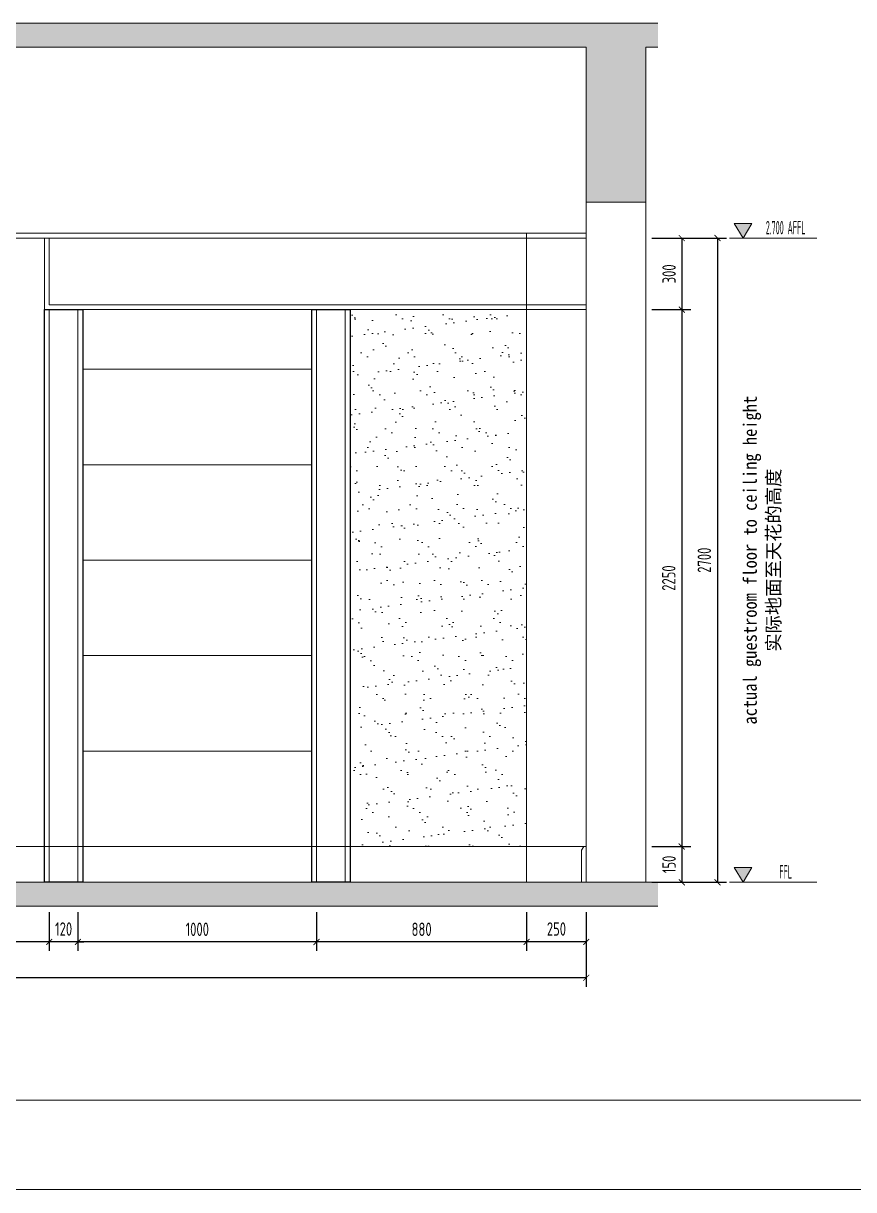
# Model space of a CAD drawing. Header units: millimetres. Extents: x 3162 to 221128, y -144913 to 11496.
# Drawn here: x 43049 to 46529, y -91178 to -86290 of the extents above; entities that cross this region are included whole.
import ezdxf
from ezdxf.enums import TextEntityAlignment as Align

# ---------------------------------------------------------------- set-up
doc = ezdxf.new("R2010")
doc.units = ezdxf.units.MM
doc.header["$LTSCALE"] = 10
doc.layers.get('Defpoints').update_dxf_attribs({"color": 250})
for name, color, linetype, lineweight in [('Contour【轮廓线】', 94, 'Continuous', 0), ('Drawing【图框、表格】', 150, 'Continuous', 0), ('Elevation【立面图库】', 150, 'Continuous', 0), ('FC-Hatch【平面填充】', 250, 'Continuous', 0), ('FF-Text【平面文字】', 2, 'Continuous', 0), ('Fine【细线】', 250, 'Continuous', 0), ('Finish【完成面】', 2, 'Continuous', 0), ('Gray【中细线】', 8, 'Continuous', 0), ('RC-dimensions', 44, 'Continuous', 0), ('Wall【立面墙】', 252, 'Continuous', 0)]:
    doc.layers.add(name, color=color, linetype=linetype, lineweight=lineweight)
doc.layers.add('T-05天花灯具', color=4, linetype='Continuous')
doc.styles.add('宋体', font='', dxfattribs={"width": 0.8})
doc.styles.add('尺寸标注', font='ARCHS.SHX', dxfattribs={"width": 0.8})
doc.styles.add('标高', font='ARCHS.SHX', dxfattribs={"width": 0.5})
doc.styles.get('宋体').set_extended_font_data('SimSun')
doc.dimstyles.new('海龙1：25', dxfattribs={"dimscale": 25, "dimtxt": 2.25, "dimasz": 1, "dimexe": 1.5, "dimexo": 1, "dimgap": 1, "dimtad": 1, "dimdec": 0, "dimrnd": 5, "dimdsep": 46, "dimtxsty": '尺寸标注', "dimblk": 'ARCHTICK', "dimblk1": 'ARCHTICK', "dimblk2": 'ARCHTICK', "dimcen": 1, "dimclrd": 44, "dimclre": 44, "dimclrt": 2, "dimadec": 0, "dimazin": 0, "dimtfac": 1, "dimtdec": 0, "dimtix": 1, "dimtmove": 2, "dimatfit": 3, "dimldrblk": 'hl_arrow2', "dimfxl": 5, "dimfxlon": 1, "dimarcsym": 0})
pattern_1 = [(225, (0, 0), (35.35534, -35.35534), []), (230, (0, 0), (-71.726018, 6.275218), [7.5, -82.5]), (175, (0, 0), (13.87511, -75.21923), [6, -66]), (280.4514, (-5.98, 0.52), (-57.85092, -68.94393), [6.374, -70.1142]), (226.1842, (-2e-15, -20), (-106.72409, 16.55189), [11.25, -123.75]), (276.6356, (-8.89, -18.62), (-93.46626, -97.41178), [9.56105, -105.1713]), (171.1842, (-2e-15, -20), (-93.46618, -97.41189), [9, -99]), (201, (-10, -15), (-59.690703, 40.261893), [7.5, -82.5]), (146, (-10, -15), (-24.33156, -72.515006), [6, -66]), (251.4514, (-14.974, -11.645), (-84.022234, -32.253037), [6.374, -70.1142]), (217.5, (0, 0), (-1.2159855, -33.2893854), [0.5, -65.2, 0.5, -67, 0.5, -66.25]), (187.5, (0, 0), (-26.306954, -39.441171), [0.5, -38.2, 0.5, -63.7, 0.5, -25.25]), (147.5, (22.3, -3e-15), (-53.3822436, 2.255487), [0.5, -25, 0.5, -78, 0.5, -103.5]), (137.5, (32.3, -4e-15), (-58.318617, -10.010498), [0.5, -32.5, 0.5, -51.8, 0.5, -73.5])]

# ---------------------------------------------------------------- blocks, each defined once
blk = doc.blocks.new('海龙工具_踢脚线')
blk.add_lwpolyline([(20, 0), (20, 90), (10, 100), (0, 100)])
blk = doc.blocks.new('_ArchTick')
at = {"color": 2, "linetype": 'ByBlock', "const_width": 0.15}
blk.add_lwpolyline([(-0.5, -0.5), (0.5, 0.5)], dxfattribs=at)
blk = doc.blocks.new('*D1334')
at = {"layer": 'Defpoints', "color": 0, "transparency": 16777216}
for p in [(45658.3, -87189.8), (45658.3, -87489.8), (45808.3, -87489.8)]:
    blk.add_point(p, dxfattribs=at)
at = {"layer": 'RC-dimensions', "color": 44, "lineweight": -2, "transparency": 16777216}
for p, q in [((45683.3, -87189.8), (45845.8, -87189.8)), ((45808.3, -87189.8), (45808.3, -87489.8)), ((45683.3, -87489.8), (45845.8, -87489.8))]:
    blk.add_line(p, q, dxfattribs=at)
at = {"layer": 'RC-dimensions', "color": 44, "lineweight": -2, "transparency": 16777216, "xscale": 25, "yscale": 25, "zscale": 25}
for p, rotation in [((45808.3, -87189.8), 90), ((45808.3, -87489.8), 270)]:
    blk.add_blockref('_ArchTick', p, dxfattribs=dict(at, rotation=rotation))
at = {"layer": 'RC-dimensions', "color": 2, "transparency": 16777216, "insert": (45755.2, -87339.8), "char_height": 56.25, "attachment_point": 5, "rotation": 90, "style": '尺寸标注'}
blk.add_mtext('300', dxfattribs=at)
blk = doc.blocks.new('hl_arrow2')
at = {"color": 2}
blk.add_line((-0.22, 0), (-1, 0), dxfattribs=at)
blk.add_lwpolyline([(-0.22, 0), (-0.86, -0.69), (-0.65, -0.86), (0, 0), (-0.65, 0.86), (-0.86, 0.69)], close=True, dxfattribs=at)
for points in [[(-0.86, 0.69), (-0.65, 0.86), (-0.22, 0), (0, 0)], [(-0.86, -0.69), (-0.65, -0.86), (-0.22, 0), (0, 0)]]:
    blk.add_solid(points, dxfattribs=at)
blk = doc.blocks.new('*D1335')
at = {"layer": 'Defpoints', "color": 0, "transparency": 16777216}
for p in [(45658.3, -89739.8), (45658.3, -89889.8), (45808.3, -89889.8)]:
    blk.add_point(p, dxfattribs=at)
at = {"layer": 'RC-dimensions', "color": 44, "lineweight": -2, "transparency": 16777216}
for p, q in [((45683.3, -89739.8), (45845.8, -89739.8)), ((45808.3, -89739.8), (45808.3, -89889.8)), ((45683.3, -89889.8), (45845.8, -89889.8))]:
    blk.add_line(p, q, dxfattribs=at)
at = {"layer": 'RC-dimensions', "color": 44, "lineweight": -2, "transparency": 16777216, "xscale": 25, "yscale": 25, "zscale": 25}
for p, rotation in [((45808.3, -89739.8), 90), ((45808.3, -89889.8), 270)]:
    blk.add_blockref('_ArchTick', p, dxfattribs=dict(at, rotation=rotation))
at = {"layer": 'RC-dimensions', "color": 2, "transparency": 16777216, "insert": (45755.2, -89814.8), "char_height": 56.25, "attachment_point": 5, "rotation": 90, "style": '尺寸标注'}
blk.add_mtext('150', dxfattribs=at)
blk = doc.blocks.new('*D1336')
at = {"layer": 'Defpoints', "color": 0, "transparency": 16777216}
for p in [(45658.3, -87189.8), (45658.3, -89889.8), (45958.3, -89889.8)]:
    blk.add_point(p, dxfattribs=at)
at = {"layer": 'RC-dimensions', "color": 44, "lineweight": -2, "transparency": 16777216}
for p, q in [((45833.3, -87189.8), (45995.8, -87189.8)), ((45958.3, -87189.8), (45958.3, -89889.8)), ((45833.3, -89889.8), (45995.8, -89889.8))]:
    blk.add_line(p, q, dxfattribs=at)
at = {"layer": 'RC-dimensions', "color": 44, "lineweight": -2, "transparency": 16777216, "xscale": 25, "yscale": 25, "zscale": 25}
for p, rotation in [((45958.3, -87189.8), 90), ((45958.3, -89889.8), 270)]:
    blk.add_blockref('_ArchTick', p, dxfattribs=dict(at, rotation=rotation))
at = {"layer": 'RC-dimensions', "color": 2, "transparency": 16777216, "insert": (45902.9, -88539.8), "char_height": 56.25, "attachment_point": 5, "rotation": 90, "style": '尺寸标注'}
blk.add_mtext('2700', dxfattribs=at)
blk = doc.blocks.new('海龍_立面标识')
at = {"style": '宋体', "width": 0.9, "flags": 8}
blk.add_attdef('FLOOR_HEIGHT', text='', height=2.25, rotation=90, dxfattribs=at).set_placement((0, 0), align=Align.CENTER)
at = {"style": '宋体', "flags": 8}
blk.add_attdef('HEIGHT', text='', height=2.25, rotation=90, dxfattribs=at).set_placement((-3.5, 0), align=Align.CENTER)
blk = doc.blocks.new('hl_Elevation-A2')
blk.add_hatch(color=150).paths.add_polyline_path([(3.74, 2.47), (2.27, 0), (0.8, 2.47)])
at = {"color": 150}
blk.add_line((0, 0), (14.67, 0), dxfattribs=at)
blk.add_lwpolyline([(3.74, 2.47), (2.27, 0), (0.8, 2.47)], close=True, dxfattribs=at)
at = {"color": 2, "style": '标高', "width": 0.8, "flags": 8}
blk.add_attdef('HEIGHT', text='', height=2.25, dxfattribs=at).set_placement((9.42, 1.75), align=Align.MIDDLE_CENTER)
blk = doc.blocks.new('*D1337')
at = {"layer": 'Defpoints', "color": 0, "transparency": 16777216}
for p in [(45158.3, -89989.8), (45408.3, -89989.8), (45158.3, -90139.8)]:
    blk.add_point(p, dxfattribs=at)
at = {"layer": 'RC-dimensions', "color": 44, "lineweight": -2, "transparency": 16777216}
for p, q in [((45158.3, -90014.8), (45158.3, -90177.3)), ((45408.3, -90014.8), (45408.3, -90177.3)), ((45408.3, -90139.8), (45158.3, -90139.8))]:
    blk.add_line(p, q, dxfattribs=at)
at = {"layer": 'RC-dimensions', "color": 44, "lineweight": -2, "transparency": 16777216, "xscale": 25, "yscale": 25, "zscale": 25, "rotation": 180}
blk.add_blockref('_ArchTick', (45158.3, -90139.8), dxfattribs=at)
at = {"layer": 'RC-dimensions', "color": 44, "lineweight": -2, "transparency": 16777216, "xscale": 25, "yscale": 25, "zscale": 25}
blk.add_blockref('_ArchTick', (45408.3, -90139.8), dxfattribs=at)
at = {"layer": 'RC-dimensions', "color": 2, "transparency": 16777216, "insert": (45283.3, -90085.5), "char_height": 56.25, "attachment_point": 5, "style": '尺寸标注'}
blk.add_mtext('250', dxfattribs=at)
blk = doc.blocks.new('*D1338')
at = {"layer": 'Defpoints', "color": 0, "transparency": 16777216}
for p in [(39158.3, -89989.8), (45408.3, -89989.8), (39158.3, -90289.8)]:
    blk.add_point(p, dxfattribs=at)
at = {"layer": 'RC-dimensions', "color": 44, "lineweight": -2, "transparency": 16777216}
for p, q in [((39158.3, -90164.8), (39158.3, -90327.3)), ((45408.3, -90164.8), (45408.3, -90327.3)), ((45408.3, -90289.8), (39158.3, -90289.8))]:
    blk.add_line(p, q, dxfattribs=at)
at = {"layer": 'RC-dimensions', "color": 44, "lineweight": -2, "transparency": 16777216, "xscale": 25, "yscale": 25, "zscale": 25, "rotation": 180}
blk.add_blockref('_ArchTick', (39158.3, -90289.8), dxfattribs=at)
at = {"layer": 'RC-dimensions', "color": 44, "lineweight": -2, "transparency": 16777216, "xscale": 25, "yscale": 25, "zscale": 25}
blk.add_blockref('_ArchTick', (45408.3, -90289.8), dxfattribs=at)
at = {"layer": 'RC-dimensions', "color": 2, "transparency": 16777216, "insert": (42283.3, -90235.5), "char_height": 56.25, "attachment_point": 5, "style": '尺寸标注'}
blk.add_mtext('6250', dxfattribs=at)
blk = doc.blocks.new('海龙_08078208')
at = {"layer": 'Fine【细线】'}
for p, q in [((-60, -1200), (-60, 1200)), ((60, -1200), (60, 1200))]:
    blk.add_line(p, q, dxfattribs=at)
at = {"layer": 'T-05天花灯具'}
blk.add_lwpolyline([(-80, 1200), (80, 1200), (80, -1200), (-80, -1200)], close=True, dxfattribs=at)
blk = doc.blocks.new('*D1367')
at = {"layer": 'Defpoints', "color": 0, "transparency": 16777216}
for p in [(41933.3, -89989.8), (43158.3, -89989.8), (41933.3, -90139.8)]:
    blk.add_point(p, dxfattribs=at)
at = {"layer": 'RC-dimensions', "color": 44, "lineweight": -2, "transparency": 16777216}
for p, q in [((41933.3, -90014.8), (41933.3, -90177.3)), ((43158.3, -90014.8), (43158.3, -90177.3)), ((43158.3, -90139.8), (41933.3, -90139.8))]:
    blk.add_line(p, q, dxfattribs=at)
at = {"layer": 'RC-dimensions', "color": 44, "lineweight": -2, "transparency": 16777216, "xscale": 25, "yscale": 25, "zscale": 25, "rotation": 180}
blk.add_blockref('_ArchTick', (41933.3, -90139.8), dxfattribs=at)
at = {"layer": 'RC-dimensions', "color": 44, "lineweight": -2, "transparency": 16777216, "xscale": 25, "yscale": 25, "zscale": 25}
blk.add_blockref('_ArchTick', (43158.3, -90139.8), dxfattribs=at)
at = {"layer": 'RC-dimensions', "color": 2, "transparency": 16777216, "insert": (42545.8, -90085.5), "char_height": 56.25, "attachment_point": 5, "style": '尺寸标注'}
blk.add_mtext('1225', dxfattribs=at)
blk = doc.blocks.new('*D1368')
at = {"layer": 'Defpoints', "color": 0, "transparency": 16777216}
for p in [(43158.3, -89989.8), (43278.3, -89989.8), (43158.3, -90139.8)]:
    blk.add_point(p, dxfattribs=at)
at = {"layer": 'RC-dimensions', "color": 44, "lineweight": -2, "transparency": 16777216}
for p, q in [((43158.3, -90014.8), (43158.3, -90177.3)), ((43278.3, -90014.8), (43278.3, -90177.3)), ((43158.3, -90139.8), (43133.3, -90139.8)), ((43278.3, -90139.8), (43158.3, -90139.8)), ((43278.3, -90139.8), (43303.3, -90139.8))]:
    blk.add_line(p, q, dxfattribs=at)
at = {"layer": 'RC-dimensions', "color": 44, "lineweight": -2, "transparency": 16777216, "xscale": 25, "yscale": 25, "zscale": 25}
blk.add_blockref('_ArchTick', (43158.3, -90139.8), dxfattribs=at)
at = {"layer": 'RC-dimensions', "color": 44, "lineweight": -2, "transparency": 16777216, "xscale": 25, "yscale": 25, "zscale": 25, "rotation": 180}
blk.add_blockref('_ArchTick', (43278.3, -90139.8), dxfattribs=at)
at = {"layer": 'RC-dimensions', "color": 2, "transparency": 16777216, "insert": (43218.3, -90085.5), "char_height": 56.25, "attachment_point": 5, "style": '尺寸标注'}
blk.add_mtext('120', dxfattribs=at)
blk = doc.blocks.new('*D1369')
at = {"layer": 'Defpoints', "color": 0, "transparency": 16777216}
for p in [(43278.3, -89989.8), (44278.3, -89989.8), (43278.3, -90139.8)]:
    blk.add_point(p, dxfattribs=at)
at = {"layer": 'RC-dimensions', "color": 44, "lineweight": -2, "transparency": 16777216}
for p, q in [((43278.3, -90014.8), (43278.3, -90177.3)), ((44278.3, -90014.8), (44278.3, -90177.3)), ((44278.3, -90139.8), (43278.3, -90139.8))]:
    blk.add_line(p, q, dxfattribs=at)
at = {"layer": 'RC-dimensions', "color": 44, "lineweight": -2, "transparency": 16777216, "xscale": 25, "yscale": 25, "zscale": 25, "rotation": 180}
blk.add_blockref('_ArchTick', (43278.3, -90139.8), dxfattribs=at)
at = {"layer": 'RC-dimensions', "color": 44, "lineweight": -2, "transparency": 16777216, "xscale": 25, "yscale": 25, "zscale": 25}
blk.add_blockref('_ArchTick', (44278.3, -90139.8), dxfattribs=at)
at = {"layer": 'RC-dimensions', "color": 2, "transparency": 16777216, "insert": (43778.3, -90086.7), "char_height": 56.25, "attachment_point": 5, "style": '尺寸标注'}
blk.add_mtext('1000', dxfattribs=at)
blk = doc.blocks.new('*D1370')
at = {"layer": 'Defpoints', "color": 0, "transparency": 16777216}
for p in [(44278.3, -89989.8), (45158.3, -89989.8), (44278.3, -90139.8)]:
    blk.add_point(p, dxfattribs=at)
at = {"layer": 'RC-dimensions', "color": 44, "lineweight": -2, "transparency": 16777216}
for p, q in [((44278.3, -90014.8), (44278.3, -90177.3)), ((45158.3, -90014.8), (45158.3, -90177.3)), ((45158.3, -90139.8), (44278.3, -90139.8))]:
    blk.add_line(p, q, dxfattribs=at)
at = {"layer": 'RC-dimensions', "color": 44, "lineweight": -2, "transparency": 16777216, "xscale": 25, "yscale": 25, "zscale": 25, "rotation": 180}
blk.add_blockref('_ArchTick', (44278.3, -90139.8), dxfattribs=at)
at = {"layer": 'RC-dimensions', "color": 44, "lineweight": -2, "transparency": 16777216, "xscale": 25, "yscale": 25, "zscale": 25}
blk.add_blockref('_ArchTick', (45158.3, -90139.8), dxfattribs=at)
at = {"layer": 'RC-dimensions', "color": 2, "transparency": 16777216, "insert": (44718.3, -90086.7), "char_height": 56.25, "attachment_point": 5, "style": '尺寸标注'}
blk.add_mtext('880', dxfattribs=at)
blk = doc.blocks.new('*D1371')
at = {"layer": 'Defpoints', "color": 0, "transparency": 16777216}
for p in [(45658.3, -87489.8), (45658.3, -89739.8), (45808.3, -89739.8)]:
    blk.add_point(p, dxfattribs=at)
at = {"layer": 'RC-dimensions', "color": 44, "lineweight": -2, "transparency": 16777216}
for p, q in [((45683.3, -87489.8), (45845.8, -87489.8)), ((45808.3, -87489.8), (45808.3, -89739.8)), ((45683.3, -89739.8), (45845.8, -89739.8))]:
    blk.add_line(p, q, dxfattribs=at)
at = {"layer": 'RC-dimensions', "color": 44, "lineweight": -2, "transparency": 16777216, "xscale": 25, "yscale": 25, "zscale": 25}
for p, rotation in [((45808.3, -87489.8), 90), ((45808.3, -89739.8), 270)]:
    blk.add_blockref('_ArchTick', p, dxfattribs=dict(at, rotation=rotation))
at = {"layer": 'RC-dimensions', "color": 2, "transparency": 16777216, "insert": (45754, -88614.8), "char_height": 56.25, "attachment_point": 5, "rotation": 90, "style": '尺寸标注'}
blk.add_mtext('2250', dxfattribs=at)

msp = doc.modelspace()

# ---------------------------------------------------------------- hatches: boundary and pattern name
at = {"layer": 'FC-Hatch【平面填充】'}
h = msp.add_hatch(dxfattribs=at)
h.set_pattern_fill('钢筋混凝土', color=256, scale=50, angle=180, style=0, pattern_type=2)
h.set_pattern_definition(pattern_1)
h.paths.add_polyline_path([(38858.3, -86289.8), (45708.3, -86289.8), (45708.3, -86389.8), (45658.3, -86389.8), (45658.3, -87039.8), (45408.3, -87039.8), (45408.3, -86389.8), (39158.3, -86389.8), (39158.3, -86989.8), (38908.3, -86989.8), (38908.3, -86389.8), (38858.3, -86389.8)])
h = msp.add_hatch(dxfattribs=at)
h.set_pattern_fill('_USER', color=256, scale=400, style=0, pattern_type=0)
h.set_pattern_definition([(0, (43298.33, -89739.78), (0, 400), [])])
h.paths.add_polyline_path([(44258.3, -87489.8), (43298.3, -87489.8), (43298.3, -89739.8), (44258.3, -89739.8)])
h = msp.add_hatch(dxfattribs=at)
h.set_pattern_fill('AR-SAND', color=256, scale=2.5, style=0)
h.set_pattern_definition([(37.5, (44418.33, -89739.78), (-4, 122.3533), [0, -96.52, 0, -107.95, 0, -103.1875]), (7.5, (44418.33, -89739.78), (112.381, 179.206), [0, -52.07, 0, -86.995, 0, -33.3375]), (327.5, (44340.22, -89739.78), (197.748, 0.3593), [0, -31.75, 0, -114.3, 0, -149.225]), (317.5, (44340.22, -89739.78), (190.889, 55.732), [0, -15.875, 0, -74.93, 0, -85.725])])
h.paths.add_polyline_path([(45158.3, -87489.8), (44418.3, -87489.8), (44418.3, -89739.8), (45158.3, -89739.8)])
h = msp.add_hatch(dxfattribs=at)
h.set_pattern_fill('钢筋混凝土', color=256, scale=50, angle=180, style=0, pattern_type=2)
h.set_pattern_definition(pattern_1)
h.paths.add_polyline_path([(38858.3, -89989.8), (38858.3, -89889.8), (45708.3, -89889.8), (45708.3, -89989.8)])

# ---------------------------------------------------------------- linework, layer by layer
at = {"layer": 'Contour【轮廓线】'}
msp.add_line((39158.3, -89739.8), (45408.3, -89739.8), dxfattribs=at)
at = {"layer": 'Drawing【图框、表格】'}
msp.add_lwpolyline([(37818.3, -91177.9), (37818.3, -90802.9), (53178.5, -90802.9), (53178.5, -91177.9)], close=True, dxfattribs=at)
at = {"layer": 'Finish【完成面】'}
for p, q in [((45408.3, -87189.8), (39158.3, -87189.8)), ((45408.3, -87189.8), (45408.3, -89889.8)), ((39158.3, -89889.8), (45408.3, -89889.8))]:
    msp.add_line(p, q, dxfattribs=at)
msp.add_lwpolyline([(43138.3, -87189.8), (43138.3, -87489.8), (45408.3, -87489.8)], dxfattribs=at)
at = {"layer": 'Gray【中细线】'}
msp.add_line((45408.3, -87169.8), (39158.3, -87169.8), dxfattribs=at)
msp.add_lwpolyline([(43158.3, -87189.8), (43158.3, -87469.8), (45408.3, -87469.8)], dxfattribs=at)
at = {"layer": 'Wall【立面墙】'}
msp.add_line((45708.3, -86289.8), (38858.3, -86289.8), dxfattribs=at)
msp.add_lwpolyline([(45708.3, -86389.8), (45658.3, -86389.8), (45658.3, -87039.8), (45408.3, -87039.8), (45408.3, -86389.8), (39158.3, -86389.8), (39158.3, -86989.8), (38908.3, -86989.8), (38908.3, -86389.8), (38858.3, -86389.8)], dxfattribs=at)
for points in [[(45408.3, -89889.8), (45408.3, -87039.8), (45658.3, -87039.8), (45658.3, -89889.8)], [(45158.3, -87169.8), (45408.3, -87169.8), (45408.3, -89889.8), (45158.3, -89889.8)], [(38858.3, -89889.8), (38858.3, -89889.8), (45708.3, -89889.8), (45708.3, -89889.8)], [(38858.3, -89989.8), (38858.3, -89989.8), (45708.3, -89989.8), (45708.3, -89989.8)]]:
    msp.add_lwpolyline(points, close=True, dxfattribs=at)

# ---------------------------------------------------------------- block references
at = {"layer": 'Contour【轮廓线】', "xscale": -1, "yscale": 1.5}
msp.add_blockref('海龙工具_踢脚线', (45408.3, -89889.8), dxfattribs=at)
at = {"layer": 'Elevation【立面图库】'}
ref = msp.add_blockref('hl_Elevation-A2', (46008.3, -87189.8), dxfattribs=dict(at, xscale=25, yscale=25, zscale=25))
ref.add_attrib('HEIGHT', '2.700 AFFL', dxfattribs={"layer": '0', "color": 2, "height": 56.25, "style": '标高', "width": 0.5}).set_placement((46243.8, -87146), align=Align.MIDDLE_CENTER)
ref = msp.add_blockref('hl_Elevation-A2', (46008.3, -89889.8), dxfattribs=dict(at, xscale=25, yscale=25, zscale=25))
ref.add_attrib('HEIGHT', 'FFL', dxfattribs={"layer": '0', "color": 2, "height": 56.25, "style": '标高', "width": 0.5}).set_placement((46243.8, -89846), align=Align.MIDDLE_CENTER)
at = {"layer": 'FF-Text【平面文字】'}
ref = msp.add_blockref('海龍_立面标识', (46077.1, -88539.8), dxfattribs=dict(at, xscale=-25, yscale=25, zscale=25))
ref.add_attrib('FLOOR_HEIGHT', 'actual guestroom floor to ceiling height', dxfattribs={"layer": '0', "height": 56.25, "rotation": 90, "style": '宋体', "width": 0.9}).set_placement((46122.7, -88539.8), align=Align.CENTER)
ref.add_attrib('HEIGHT', '实际地面至天花的高度', dxfattribs={"layer": '0', "height": 56.25, "rotation": 90, "style": '宋体'}).set_placement((46220.8, -88539.8), align=Align.CENTER)
at = {"layer": 'T-05天花灯具'}
for p in [(43218.3, -88689.8), (44338.3, -88689.8)]:
    msp.add_blockref('海龙_08078208', p, dxfattribs=at)

# ---------------------------------------------------------------- dimensions: what is measured, and where the dimension line sits
at = {"layer": 'RC-dimensions'}
for base, p1, p2, angle, picture, middle in [((45808.3, -87489.8), (45658.3, -87189.8), (45658.3, -87489.8), 270, '*D1334', (45755.2, -87339.8)), ((45958.3, -89889.8), (45658.3, -87189.8), (45658.3, -89889.8), 270, '*D1336', (45902.9, -88539.8)), ((45808.3, -89739.8), (45658.3, -87489.8), (45658.3, -89739.8), 270, '*D1371', (45754, -88614.8)), ((45808.3, -89889.8), (45658.3, -89739.8), (45658.3, -89889.8), 270, '*D1335', (45755.2, -89814.8)), ((39158.3, -90289.8), (45408.3, -89989.8), (39158.3, -89989.8), 180, '*D1338', (42283.3, -90235.5)), ((41933.3, -90139.8), (43158.3, -89989.8), (41933.3, -89989.8), 180, '*D1367', (42545.8, -90085.5)), ((43158.3, -90139.8), (43278.3, -89989.8), (43158.3, -89989.8), 180, '*D1368', (43218.3, -90085.5)), ((43278.3, -90139.8), (44278.3, -89989.8), (43278.3, -89989.8), 180, '*D1369', (43778.3, -90086.7)), ((44278.3, -90139.8), (45158.3, -89989.8), (44278.3, -89989.8), 180, '*D1370', (44718.3, -90086.7)), ((45158.3, -90139.8), (45408.3, -89989.8), (45158.3, -89989.8), 180, '*D1337', (45283.3, -90085.5))]:
    dim = msp.add_linear_dim(base=base, p1=p1, p2=p2, angle=angle, dimstyle='海龙1：25', override={"dimscale": 25, "dimtxsty": '尺寸标注', "dimblk1": 'ArchTick', "dimblk2": 'ArchTick', "dimsah": 1, "dimclrt": 2}, dxfattribs=at)
    dim.commit()
    dim.dimension.update_dxf_attribs({"geometry": picture, "text_midpoint": middle})

doc.saveas('drawing.dxf')
